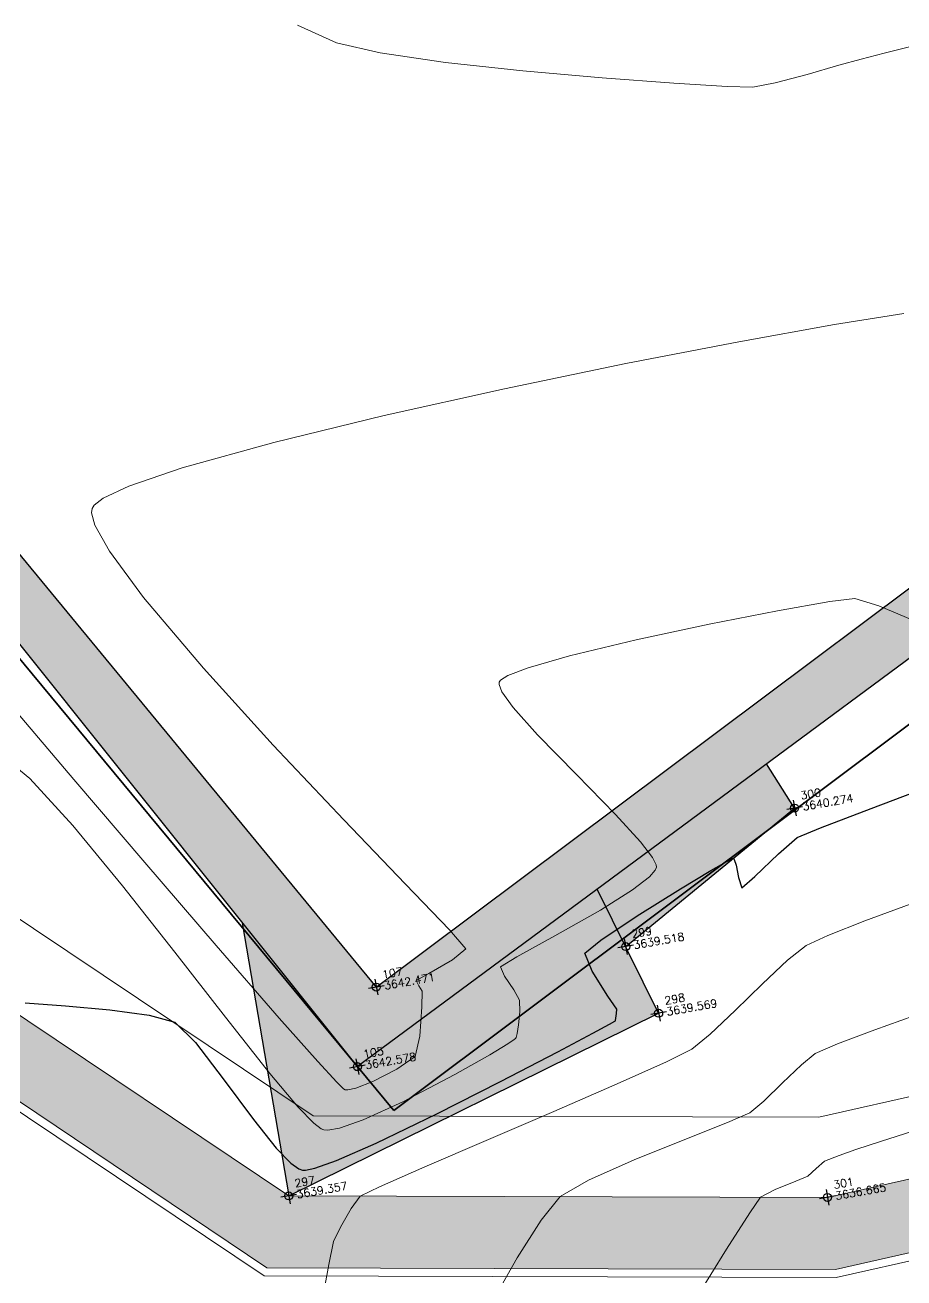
# Model space of a CAD drawing. Header units: millimetres. Extents: x 736950 to 740938, y 8500595 to 8502163.
# Drawn here: x 737753.44 to 737764.43, y 8501241.9 to 8501257.55 of the extents above; entities that cross this region are included whole.
import ezdxf

# ---------------------------------------------------------------- set-up
doc = ezdxf.new("R2010")
doc.units = ezdxf.units.MM
for name, color, linetype, lineweight in [('camino', 22, 'Continuous', 5), ('CAMINO ACTUAL', 1, 'Continuous', 13), ('CONT-MJR', 80, 'Continuous', 30), ('CONT-MNR', 96, 'Continuous', 15), ('MURO PIEDRA', 252, 'Continuous', 30), ('PERIMETRO', 7, 'Continuous', 35), ('pista', 251, 'Continuous', 5)]:
    doc.layers.add(name, color=color, linetype=linetype, lineweight=lineweight)
doc.styles.add('5mm', font='arial.ttf', dxfattribs={"height": 3})

msp = doc.modelspace()

# ---------------------------------------------------------------- hatches: boundary and pattern name
at = {"layer": 'pista'}
h = msp.add_hatch(dxfattribs=at)
h.set_pattern_fill('HONEY', color=256, scale=3, angle=9.94991650582834, style=0)
h.set_pattern_definition([(9.94991650582834, (1479841.21072825, -18.49207214638591), (0.4979252195647159, 0.4170677100899267), [0.375, -0.75]), (129.9499165058283, (1479841.21072825, -18.49207214638591), (-0.6101538418184378, 0.222682034283025), [0.3749999999999999, -0.7499999999999998]), (69.94991650582834, (1479841.21072825, -18.49207214638591), (-0.112228622253722, 0.6397497443729518), [-0.75, 0.375])])
h.paths.add_polyline_path([(737744.7999806425, 8501250.923935566), (737743.4751223363, 8501250.754223157), (737756.465848178, 8501242.026572531), (737763.5739612179, 8501242.006896213), (737770.002546867, 8501243.455222024), (737769.8468594846, 8501244.342704736), (737763.4750639071, 8501242.907173423), (737756.7405500773, 8501242.925815564)])
h.paths.add_polyline_path([(737794.2809870465, 8501256.017245878), (737809.7820272583, 8501263.709828075), (737823.391616501, 8501273.483615467), (737837.0791595323, 8501280.557800073), (737851.5530432165, 8501285.77819753), (737870.8510758049, 8501293.050216693, -0.9976846880626209), (737871.0089264096, 8501292.63424804), (737865.2748787645, 8501289.581801567, 0.7845063948290762), (737866.1540430214, 8501286.121818589), (737883.2588851704, 8501291.348365877), (737897.4188924351, 8501296.516943583), (737903.2981396064, 8501301.44146652, -0.5512150924587264), (737904.1219025984, 8501301.177325813), (737906.855912117, 8501297.98174819, 0.5618964424650519), (737910.2738656431, 8501298.536066804), (737914.22079628, 8501308.558674501), (737925.6412323939, 8501300.72656757, 0.340189525830376), (737928.7023693406, 8501300.894137181), (737936.9171069289, 8501306.117412793, -0.358727273887905), (737938.1716059428, 8501305.962964654), (737943.1732157968, 8501301.051021611, 0.3417074120720416), (737946.0555081918, 8501300.709858142), (737955.8779356404, 8501307.072689936), (737971.8320576148, 8501314.464803053), (737988.5677626224, 8501323.411181662), (738023.1375471824, 8501336.282937778), (738044.4246208373, 8501357.728329657), (738061.4456776979, 8501362.208386911), (738078.9085143938, 8501363.070318012), (738112.0997810266, 8501372.051506756), (738118.6561313582, 8501373.365123207), (738128.3493353954, 8501376.976906104), (738155.2251721952, 8501366.826195797), (738176.6167526407, 8501363.543890122), (738193.8053773039, 8501353.328603027), (738204.7313956148, 8501340.877429372), (738207.705198212, 8501335.751671141), (738214.35685511, 8501331.742925933), (738229.9282901662, 8501313.374534177), (738233.5603594936, 8501308.186787868), (738234.53883727, 8501308.358438132), (738230.6417003467, 8501313.924784988), (738214.9478837823, 8501332.43754055), (738208.3676942562, 8501336.403214611), (738205.4657963786, 8501341.405035153), (738194.387784551, 8501354.029418997), (738176.9261677533, 8501364.406946706), (738155.4549153853, 8501367.70147717), (738128.3514754312, 8501377.93815071), (738118.4090486554, 8501374.233504975), (738111.8936108743, 8501372.928085677), (738078.7671659255, 8501363.964436961), (738061.3074614278, 8501363.102660457), (738043.958527311, 8501358.536303693), (738022.6381405202, 8501337.057350922), (737988.196920163, 8501324.233464561), (737971.4304040315, 8501315.270615296), (737955.4419368334, 8501307.862588815), (737945.5806043665, 8501301.47455489, -0.3391433520832071), (737943.8038299843, 8501301.693147572), (737938.8116631231, 8501306.59581691, 0.3560082385246841), (737936.4342009705, 8501306.876887502), (737928.158540546, 8501301.61487459, -0.3502196171718997), (737926.1502499409, 8501301.468794718), (737914.5128481541, 8501309.44969617, 0.4302069892023044), (737913.4330382891, 8501309.014522241), (737909.4507249827, 8501298.90206584, -0.5704007069138802), (737907.5397775185, 8501298.566836312), (737904.9064502402, 8501301.644734057, 0.4931454261128044), (737902.7202336333, 8501302.131411942), (737896.9620044216, 8501297.308254998), (737882.9728831241, 8501292.20205278), (737866.0373022418, 8501287.027224885, -0.7384715771871906), (737865.6977918843, 8501288.787355538), (737871.5108758068, 8501291.881875956, 0.9119586051647783), (737870.5337161538, 8501293.892406015), (737851.2416702455, 8501286.62264278), (737836.7183275839, 8501281.384406622), (737822.9200107896, 8501274.252970394), (737809.3164408724, 8501264.483505804), (737793.8201376351, 8501256.79327439), (737778.9884914039, 8501246.402265295), (737769.846859484, 8501244.34270474), (737770.0025468671, 8501243.455222024), (737779.3594973255, 8501245.563292695)])
h.paths.add_polyline_path([(738260.5182952256, 8501271.251537092), (738234.538837269, 8501308.358438132), (738233.56035949, 8501308.186787868), (738259.6897886079, 8501270.86568047), (738269.3749442189, 8501234.589470252), (738274.5057655985, 8501215.583008338), (738279.7983711922, 8501189.602392923), (738280.7089290785, 8501189.641305126), (738275.382018582, 8501215.790318219), (738270.2441657205, 8501234.822827347)])
h = msp.add_hatch(dxfattribs=at)
h.set_pattern_fill('AR-CONC', color=256, scale=0.1, angle=9.94991650582834, style=0)
h.set_pattern_definition([(59.94991650582833, (1479841.21072825, -18.49207214638591), (0.7173147616177996, 0.06212513786334364), [0.07500000000000001, -0.8250000000000001]), (4.949916505828331, (1479841.21072825, -18.49207214638591), (-0.2666336227691331, 0.7169040729334506), [0.06, -0.66]), (110.4013165058283, (1479841.270504478, -18.48689504899085), (0.4506817424667108, 0.7790288530571421), [0.06374018999999999, -0.7011421119999998]), (56.13411650582835, (1479841.176170796, -18.29508031532168), (1.07978843215245, 0.02137619624183779), [0.1124999999999999, -1.237499999999998]), (106.5855165058283, (1479841.266153166, -18.29329902119935), (0.752289432321798, 1.120964142855684), [0.09561028799999993, -1.051712999999999]), (1.134116505828333, (1479841.176170796, -18.29508031532168), (0.7522885572049924, 1.12096473051034), [0.09000000000000001, -0.9900000000000001]), (30.94991650582834, (1479841.283306076, -18.32704954408109), (0.6574964912282043, -0.293425227292985), [0.07500000000000001, -0.8250000000000001]), (335.9499165058284, (1479841.283306076, -18.32704954408109), (0.1143589702920628, 0.7562849757157031), [0.06, -0.66]), (81.40131650582836, (1479841.338097435, -18.35150168277323), (0.7718558160208798, 0.4628591428967336), [0.06374019000000002, -0.701142112]), (47.44991650582834, (1479841.21072825, -18.49207214638591), (-0.04554285905854174, 0.3299879209740469), [0, -0.652, 0, -0.67, 0, -0.6625000000000001]), (17.44991650582834, (1479841.21072825, -18.49207214638591), (0.1909634295804004, 0.4339344980096552), [0, -0.3819999999999997, 0, -0.6369999999999993, 0, -0.2524999999999997]), (337.4499165058283, (1479840.991082356, -18.53060370869935), (0.5296904964497462, 0.07002209344786473), [0, -0.25, 0, -0.7799999999999999, 0, -1.035]), (327.4499165058284, (1479840.892586439, -18.5478824339807), (0.557117696670718, 0.1993664657265957), [0, -0.325, 0, -0.518, 0, -0.735])])
h.paths.add_polyline_path([(737785.1866512741, 8501265.767497653), (737784.8489239382, 8501266.164835775), (737769.3710178329, 8501254.162204191), (737768.2688753591, 8501253.337869333), (737768.4103712026, 8501252.531284284), (737769.8034238897, 8501253.560873998)])
h.paths.add_polyline_path([(737768.4103712026, 8501252.531284284), (737768.268875358, 8501253.337869339), (737757.8353189402, 8501245.534210116), (737752.1459642698, 8501252.425817575), (737751.8299280244, 8501252.161230931), (737751.961409533, 8501252.030990336), (737751.7949142931, 8501251.793652317), (737757.5984849376, 8501244.540339572)])
h.paths.add_polyline_path([(737760.5979411672, 8501246.75720426), (737757.5984849375, 8501244.540339572), (737756.1604213048, 8501246.337634014), (737756.7405500772, 8501242.925815564), (737761.3647442387, 8501245.20814559)])
h.paths.add_polyline_path([(737763.064587183, 8501247.770395182), (737762.714263883, 8501248.321354808), (737760.5979411674, 8501246.757204263), (737760.9527314795, 8501246.040473944)], flags=17)

# ---------------------------------------------------------------- linework, layer by layer
at = {"linetype": 'Continuous', "extrusion": (-0.172787269436437, 0.9849591664230046, 0)}
for points, elevation in [([(-2195573.982162654, 0), (-2195573.782162655, 0)], 8245905.852062788), ([(-2195571.603162655, 0), (-2195571.403162654, 0)], 8245904.513062789), ([(-2195568.445162655, 0), (-2195568.245162654, 0)], 8245904.553062787), ([(-2195571.865162654, 0), (-2195571.665162655, 0)], 8245903.622062786), ([(-2195568.040162656, 0), (-2195567.840162654, 0)], 8245903.615062789), ([(-2195566.916162655, 0), (-2195566.716162655, 0)], 8245902.173062786), ([(-2195573.546162655, 0), (-2195573.346162654, 0)], 8245900.991062785)]:
    msp.add_lwpolyline(points, dxfattribs=dict(at, elevation=elevation))
at = {"linetype": 'Continuous', "extrusion": (0.9849591664230046, 0.172787269436437, 0)}
for points, elevation in [([(8245905.952062787, 0), (8245905.752062789, 0)], 2195573.882162654), ([(8245904.613062784, 0), (8245904.413062787, 0)], 2195571.503162655), ([(8245904.653062787, 0), (8245904.453062788, 0)], 2195568.345162654), ([(8245903.722062788, 0), (8245903.522062791, 0)], 2195571.765162655), ([(8245903.715062788, 0), (8245903.515062788, 0)], 2195567.940162654), ([(8245902.273062785, 0), (8245902.073062786, 0)], 2195566.816162655), ([(8245901.091062785, 0), (8245900.891062788, 0)], 2195573.446162655)]:
    msp.add_lwpolyline(points, dxfattribs=dict(at, elevation=elevation))
at = {"linetype": 'Continuous'}
for centre in [(737763.0645871828, 8501247.770395182), (737760.95273148, 8501246.040473942), (737757.8353189415, 8501245.534210114), (737761.3647442386, 8501245.20814559), (737757.5984849377, 8501244.540339572), (737756.7405500774, 8501242.925815562), (737763.4750639033, 8501242.907173423)]:
    msp.add_circle(centre, 0.05, dxfattribs=at)
at = {"layer": 'camino'}
for p, q in [((737745.3564975237, 8501251.75477187), (737757.0457744095, 8501243.924974486)), ((737744.7999806433, 8501250.923935566), (737756.7405500774, 8501242.925815562)), ((737744.2434637629, 8501250.093099264), (737756.4353257454, 8501241.926656635)), ((737763.365178004, 8501243.907481434), (737778.576262604, 8501247.334457077)), ((737763.4750639033, 8501242.907173423), (737778.9884914034, 8501246.402265295)), ((737763.5849498026, 8501241.906865412), (737779.4007202028, 8501245.470073514)), ((737757.0457744095, 8501243.924974486), (737763.365178004, 8501243.907481434)), ((737756.7405500774, 8501242.925815562), (737763.4750639033, 8501242.907173423)), ((737756.4353257454, 8501241.926656635), (737763.5849498026, 8501241.906865412))]:
    msp.add_line(p, q, dxfattribs=at)
at = {"layer": 'CAMINO ACTUAL'}
for points in [[(737744.7999806433, 8501250.923935566), (737756.7405500774, 8501242.925815562), (737763.4750639033, 8501242.907173423), (737778.9884914034, 8501246.402265295), (737793.8201376382, 8501256.793274388), (737809.3164408694, 8501264.4835058), (737822.9200107896, 8501274.252970394), (737836.7183275832, 8501281.38440662), (737851.2416702405, 8501286.62264278), (737870.5337161538, 8501293.892406015, -0.9119586051647784), (737871.5108758068, 8501291.881875956), (737865.6977918843, 8501288.787355538, 0.7384715771871907), (737866.0373022418, 8501287.027224885), (737882.9728831139, 8501292.202052778), (737896.9620044209, 8501297.308254996), (737902.7202336333, 8501302.131411942, -0.4931454261128045), (737904.9064502402, 8501301.644734057), (737907.5397775185, 8501298.566836312, 0.5704007069138803)], [(737743.4751223343, 8501250.754223157), (737756.4658481785, 8501242.02657253), (737763.5739612129, 8501242.00689621), (737779.3594973226, 8501245.563292693), (737794.2809870427, 8501256.017245876), (737809.7820272604, 8501263.709828077), (737823.3916164968, 8501273.483615467), (737837.0791595408, 8501280.557800079), (737851.5530432449, 8501285.77819753), (737870.8510758049, 8501293.050216693, -0.8808834008382581), (737871.0575678862, 8501292.660141705), (737865.2748787645, 8501289.581801567, 0.7845063945546641), (737866.1540430175, 8501286.121818589), (737883.2588851263, 8501291.348365862), (737897.4188924354, 8501296.516943585), (737903.2981396064, 8501301.44146652, -0.5512150924587267), (737904.1219025984, 8501301.177325813), (737906.855912117, 8501297.98174819, 0.5691577054920378)]]:
    msp.add_lwpolyline(points, format="xyb", dxfattribs=at)
at = {"layer": 'CONT-MJR', "extrusion": (0.3523545288710567, -0.9358665962540045, 0), "elevation": -7696079.317945684}
msp.add_lwpolyline([(3685901.853164553, 3640.000000000003), (3685902.738029433, 3640.000000000003)], dxfattribs=at)
at = {"layer": 'CONT-MJR', "extrusion": (0.3594483164045783, -0.9331649949681537, 0), "elevation": -7667878.794845563}
msp.add_lwpolyline([(3744214.075833638, 3640.000000000013), (3744214.754368541, 3640.000000000013)], dxfattribs=at)
at = {"layer": 'CONT-MJR', "elevation": 3640}
for points in [[(737763.0957511113, 8501247.401173038), (737763.3860333825, 8501247.522825183)], [(737762.017371984, 8501246.990558729), (737762.2158035643, 8501247.104145417)], [(737762.2864250062, 8501247.139933264), (737762.2991791918, 8501247.143413167)], [(737762.2991791918, 8501247.143413167), (737762.3104123672, 8501247.129848948)], [(737761.6369240887, 8501246.76134984), (737762.017371984, 8501246.990558729)], [(737762.3320346796, 8501247.059254717), (737762.3630850029, 8501246.904525522)], [(737762.3630850029, 8501246.904525522), (737762.4039390271, 8501246.774570554)], [(737761.0968401809, 8501246.422858516), (737761.6369240887, 8501246.76134984)], [(737760.6428215746, 8501246.121229568), (737761.0968401809, 8501246.422858516)], [(737760.7311891506, 8501245.420622647), (737760.5351142447, 8501245.73355071)], [(737760.8405601109, 8501245.25657213), (737760.7311891506, 8501245.420622647)], [(737760.5423224163, 8501244.958922973), (737760.749531185, 8501245.070607027)], [(737760.816220873, 8501245.107198892), (737760.8252767089, 8501245.112491088)], [(737760.8252767089, 8501245.112491088), (737760.8271347089, 8501245.118181309)], [(737760.8271347089, 8501245.118181309), (737760.8314764167, 8501245.145156307)], [(737760.8314764167, 8501245.145156307), (737760.8377415026, 8501245.203642407)], [(737759.3887910695, 8501244.353074696), (737760.1059437266, 8501244.727014042)], [(737756.5831283003, 8501243.522501452), (737756.7668875977, 8501243.334555512)], [(737757.0655071723, 8501243.271494111), (737757.3360456232, 8501243.368139751)], [(737756.8685868693, 8501243.26376131), (737756.911817424, 8501243.24811887)], [(737756.911817424, 8501243.24811887), (737756.9484785063, 8501243.246855859)], [(737756.9484785063, 8501243.246855859), (737757.0655071723, 8501243.271494111)]]:
    msp.add_lwpolyline(points, dxfattribs=at)
at = {"layer": 'CONT-MJR', "extrusion": (-0.6549505763753987, 0.7556717160947162, 0), "elevation": 5940953.847799494}
msp.add_lwpolyline([(-6125403.280992476, 3640.00000000001), (-6125403.589945741, 3640.00000000001)], dxfattribs=at)
at = {"layer": 'CONT-MJR', "extrusion": (0.4520282792675637, -0.8920036069110963, 0), "elevation": -7249653.695221917}
msp.add_lwpolyline([(4500890.657654716, 3640), (4500890.736826415, 3640)], dxfattribs=at)
at = {"layer": 'CONT-MJR', "extrusion": (0.9561550842099765, 0.2928608115460529, 0), "elevation": 3195097.3176404}
msp.add_lwpolyline([(7912448.996375085, 3640), (7912448.922543724, 3640)], dxfattribs=at)
at = {"layer": 'CONT-MJR', "extrusion": (0.6954481120113328, -0.7185763171019991, 0), "elevation": -5595719.11321719}
msp.add_lwpolyline([(6442314.824761827, 3640.000000000003), (6442315.234638301, 3640.000000000003)], dxfattribs=at)
at = {"layer": 'CONT-MJR', "extrusion": (0.6475426294072981, -0.7620292271955733, 0), "elevation": -6000465.902900334}
msp.add_lwpolyline([(6067116.204173338, 3640.000000000013), (6067116.419148438, 3640.000000000013)], dxfattribs=at)
at = {"layer": 'CONT-MJR', "extrusion": (0.6347077182893319, -0.772752296886881, 0), "elevation": -6101095.09233189}
msp.add_lwpolyline([(5965912.502089264, 3640.000000000013), (5965912.759514771, 3640.000000000013)], dxfattribs=at)
at = {"layer": 'CONT-MJR', "extrusion": (0.9263203989279316, 0.3767366700097002, 0), "elevation": 3886133.641792381}
msp.add_lwpolyline([(7596935.892023559, 3640.000000000013), (7596936.134152424, 3640.000000000013)], dxfattribs=at)
at = {"layer": 'CONT-MJR', "extrusion": (-0.07321967436306884, -0.997315837278325, 0), "elevation": -8532444.676827755}
msp.add_lwpolyline([(113314.7788123871, 3640.000000000013), (113315.2877209672, 3640.000000000013)], dxfattribs=at)
at = {"layer": 'CONT-MJR', "extrusion": (-0.08648920013299671, -0.9962527883325369, 0), "elevation": -8533197.08205075}
msp.add_lwpolyline([(-276.474403803586, 3640.00000000001), (-275.9179465968627, 3640.00000000001)], dxfattribs=at)
at = {"layer": 'CONT-MJR', "extrusion": (-0.1327560171949222, -0.9911487476148784, 0), "elevation": -8523939.932916434}
msp.add_lwpolyline([(-397367.0057802775, 3640.00000000001), (-397366.5097818639, 3640.00000000001)], dxfattribs=at)
at = {"layer": 'CONT-MJR', "extrusion": (0.9985851259238608, -0.05317655765116003, 0), "elevation": 284650.0433796533}
msp.add_lwpolyline([(8528448.593909808, 3640.00000000001), (8528448.646914525, 3640.00000000001)], dxfattribs=at)
at = {"layer": 'CONT-MJR', "extrusion": (-0.2725059022402849, -0.9621541109636274, 0), "elevation": -8380550.593842384}
msp.add_lwpolyline([(-1606805.485151087, 3640.00000000001), (-1606805.153342418, 3640.00000000001)], dxfattribs=at)
at = {"layer": 'CONT-MJR', "extrusion": (0.6975123686923089, 0.7165727426585835, 0), "elevation": 6606353.971752606}
msp.add_lwpolyline([(5401068.251435841, 3640), (5401067.889610291, 3640)], dxfattribs=at)
at = {"layer": 'CONT-MJR', "extrusion": (0.4810357417662421, -0.8767009838841299, 0), "elevation": -7098160.628244542}
msp.add_lwpolyline([(4736198.303461147, 3640.00000000001), (4736198.379530058, 3640.00000000001)], dxfattribs=at)
at = {"layer": 'CONT-MJR', "extrusion": (0.46928581554882, -0.8830463313579185, 0), "elevation": -7160772.615168414}
msp.add_lwpolyline([(4640989.919872727, 3640), (4640990.414046898, 3640)], dxfattribs=at)
at = {"layer": 'CONT-MJR', "extrusion": (0.794034620741427, 0.6078725368562213, 0), "elevation": 5753476.73757525}
msp.add_lwpolyline([(6301821.369925622, 3640.000000000003), (6301820.799921125, 3640.000000000003)], dxfattribs=at)
at = {"layer": 'CONT-MJR', "extrusion": (0.8052066147906488, 0.5929943570535761, 0), "elevation": 5635235.899787945}
msp.add_lwpolyline([(6407773.116916614, 3640.000000000011), (6407772.482288789, 3640.000000000011)], dxfattribs=at)
at = {"layer": 'CONT-MJR', "extrusion": (0.4516178412995585, -0.8922114802107889, 0), "elevation": -7251722.505326088}
msp.add_lwpolyline([(4497550.126220664, 3640.000000000003), (4497551.019408346, 3640.000000000003)], dxfattribs=at)
at = {"layer": 'CONT-MJR', "extrusion": (0.7813477688910279, 0.6240958772889091, 0), "elevation": 5882035.494434171}
msp.add_lwpolyline([(6181997.272180971, 3640.000000000013), (6181996.817132695, 3640.000000000013)], dxfattribs=at)
at = {"layer": 'CONT-MJR', "extrusion": (0.4332916550544071, -0.9012537609686924, 0), "elevation": -7342113.441269391}
msp.add_lwpolyline([(4348424.92583076, 3640.000000000013), (4348425.766602406, 3640.000000000013)], dxfattribs=at)
at = {"layer": 'CONT-MJR', "extrusion": (0.3998055316964372, -0.9165999873581328, 0), "elevation": -7497280.099764637}
msp.add_lwpolyline([(4075072.489772713, 3640), (4075073.033177187, 3640)], dxfattribs=at)
at = {"layer": 'CONT-MJR', "extrusion": (-0.5713194300121881, -0.8207277922006473, 0), "elevation": -7398701.448476075}
msp.add_lwpolyline([(-4251428.013824425, 3640.000000000011), (-4251427.889910903, 3640.000000000011)], dxfattribs=at)
at = {"layer": 'CONT-MNR'}
for points, elevation in [([(737756.8514428972, 8501257.552537046), (737757.3386239328, 8501257.331662355)], 3643), ([(737757.3386239328, 8501257.331662355), (737757.882062144, 8501257.204468258)], 3643), ([(737757.882062144, 8501257.204468258), (737758.6997327891, 8501257.085788319)], 3643), ([(737763.8973391595, 8501257.126837417), (737764.1856113708, 8501257.199423954)], 3643), ([(737758.6997327891, 8501257.085788319), (737759.6670724829, 8501256.980082728)], 3643), ([(737760.659517841, 8501256.891811676), (737761.552505479, 8501256.825435344)], 3643), ([(737761.552505479, 8501256.825435344), (737762.2214720121, 8501256.785413925)], 3643), ([(737762.5418540563, 8501256.776207602), (737762.8226335128, 8501256.830196576)], 3643), ([(737762.8226335128, 8501256.830196576), (737763.2205611911, 8501256.935943432)], 3643), ([(737762.2214720121, 8501256.785413925), (737762.5418540563, 8501256.776207602)], 3643), ([(737760.9538162012, 8501253.322844023), (737762.3662438241, 8501253.59721699)], 3642), ([(737759.4388392004, 8501253.008832779), (737760.9538162012, 8501253.322844023)], 3642), ([(737756.5534846808, 8501252.338522742), (737757.9343747254, 8501252.674340079)], 3642), ([(737755.4092309697, 8501252.020537592), (737756.5534846808, 8501252.338522742)], 3642), ([(737754.7401837612, 8501251.791862026), (737755.4092309697, 8501252.020537592)], 3642), ([(737754.4200946811, 8501251.641791036), (737754.7401837612, 8501251.791862026)], 3642), ([(737754.3067914494, 8501251.554249998), (737754.4200946811, 8501251.641791036)], 3642), ([(737754.2766127107, 8501251.45945702), (737754.2828801661, 8501251.514691127)], 3642), ([(737754.2828801661, 8501251.514691127), (737754.3067914494, 8501251.554249998)], 3642), ([(737754.3177489091, 8501251.30565859), (737754.2766127107, 8501251.45945702)], 3642), ([(737754.9267088592, 8501250.399432674), (737754.4995504952, 8501250.979069103)], 3642), ([(737755.6731035952, 8501249.517765347), (737754.9267088592, 8501250.399432674)], 3642), ([(737761.9969962963, 8501250.069509458), (737762.8494237082, 8501250.235962352)], 3641), ([(737762.8494237082, 8501250.235962352), (737763.5029011751, 8501250.349595139)], 3641), ([(737761.0842683434, 8501249.873728734), (737761.9969962963, 8501250.069509458)], 3641), ([(737759.7319695625, 8501249.522404663), (737760.2498892535, 8501249.672112463)], 3641), ([(737756.5460354332, 8501248.558224717), (737755.6731035952, 8501249.517765347)], 3642), ([(737759.4773730828, 8501249.424775261), (737759.7319695625, 8501249.522404663)], 3641), ([(737759.369093021, 8501249.31371667), (737759.3707752795, 8501249.345342388)], 3641), ([(737759.4055278245, 8501249.222895522), (737759.369093021, 8501249.31371667)], 3641), ([(737759.3707752795, 8501249.345342388), (737759.3880149247, 8501249.369484944)], 3641), ([(737759.3880149247, 8501249.369484944), (737759.4773730828, 8501249.424775261)], 3641), ([(737759.5452927488, 8501249.027825672), (737759.4055278245, 8501249.222895522)], 3641), ([(737753.5035489979, 8501248.138196079), (737754.0414371022, 8501247.551289493)], 3641), ([(737758.2021609416, 8501246.819979865), (737757.4281670047, 8501247.624424867)], 3642), ([(737761.2888939589, 8501247.153918067), (737761.1390756724, 8501247.349007174)], 3641), ([(737754.9405411602, 8501247.08991748), (737755.8325813309, 8501246.052542524)], 3642), ([(737761.3365722556, 8501247.03144644), (737761.3336267755, 8501247.063081024)], 3641), ([(737761.0390574506, 8501246.747552326), (737761.2485313204, 8501246.909798697)], 3641), ([(737760.0689425975, 8501246.173671203), (737760.6377356414, 8501246.49511111)], 3641), ([(737763.9406171109, 8501246.36118357), (737764.5072090619, 8501246.571418654)], 3639), ([(737763.4787944051, 8501246.179131495), (737763.9406171109, 8501246.36118357)], 3639), ([(737759.5927295807, 8501245.913290389), (737760.0689425975, 8501246.173671203)], 3641), ([(737763.2094880799, 8501246.053646922), (737763.4787944051, 8501246.179131495)], 3639), ([(737762.9774549995, 8501245.869155528), (737763.2094880799, 8501246.053646922)], 3639), ([(737759.3882189799, 8501245.786399102), (737759.5927295807, 8501245.913290389)], 3641), ([(737759.4391471365, 8501245.669147478), (737759.3882189799, 8501245.786399102)], 3641), ([(737758.4081512226, 8501245.481289236), (737758.3686083468, 8501245.549199235)], 3642), ([(737758.4031433779, 8501245.288356965), (737758.4081512226, 8501245.481289236)], 3642), ([(737759.61482575, 8501245.062357161), (737759.6280941162, 8501245.22313037)], 3641), ([(737759.6280941162, 8501245.22313037), (737759.6243556666, 8501245.368930683)], 3641), ([(737759.5970104231, 8501244.956048522), (737759.61482575, 8501245.062357161)], 3641), ([(737759.5736119363, 8501244.89055489), (737759.58196748, 8501244.906263184)], 3641), ([(737761.7782331739, 8501244.757300846), (737762.008494782, 8501244.946124472)], 3639), ([(737759.5593470965, 8501244.878138866), (737759.5736119363, 8501244.89055489)], 3641), ([(737763.3232250488, 8501244.706120804), (737763.598593714, 8501244.82687896)], 3638), ([(737758.0918013207, 8501244.508038692), (737758.3219471637, 8501244.668618692)], 3642), ([(737758.8174357445, 8501244.440405063), (737759.2561620536, 8501244.689495845)], 3641), ([(737760.846974386, 8501244.32598278), (737761.4636259127, 8501244.601502454)], 3639), ([(737763.1488234194, 8501244.562822284), (737763.3232250488, 8501244.706120804)], 3638), ([(737756.5044369309, 8501244.45594503), (737756.8594011583, 8501244.03527596)], 3641), ([(737758.1674008066, 8501244.100294571), (737758.8174357445, 8501244.440405063)], 3641), ([(737762.9132849021, 8501244.337472998), (737763.1488234194, 8501244.562822284)], 3638), ([(737757.5803429708, 8501244.273340996), (737757.7903417113, 8501244.355803931)], 3642), ([(737760.054009905, 8501243.98133548), (737760.846974386, 8501244.32598278)], 3639), ([(737757.425901294, 8501244.263049437), (737757.4445307802, 8501244.25061748)], 3642), ([(737757.4445307802, 8501244.25061748), (737757.47820356, 8501244.249745565)], 3642), ([(737757.47820356, 8501244.249745565), (737757.5803429708, 8501244.273340996)], 3642), ([(737759.2104637804, 8501243.618154224), (737760.054009905, 8501243.98133548)], 3639), ([(737762.2265432858, 8501243.842419254), (737762.5049272734, 8501243.964955056)], 3638), ([(737762.5049272734, 8501243.964955056), (737762.6781420142, 8501244.111156177)], 3638), ([(737757.055306427, 8501243.832819337), (737757.1460426712, 8501243.762734089)], 3641), ([(737757.3739857528, 8501243.770955473), (737757.6727423747, 8501243.875017412)], 3641), ([(737764.1522909184, 8501243.610114573), (737764.999266901, 8501243.881785424)], 3637), ([(737757.1781741021, 8501243.749368176), (737757.2297270239, 8501243.74590845)], 3641), ([(737757.2297270239, 8501243.74590845), (737757.3739857528, 8501243.770955473)], 3641), ([(737763.6205448294, 8501243.431292545), (737763.8313066618, 8501243.506902846)], 3637), ([(737763.8313066618, 8501243.506902846), (737764.1522909184, 8501243.610114573)], 3637), ([(737760.4877228987, 8501243.123416021), (737761.0594114643, 8501243.37670914)], 3638), ([(737763.3341265019, 8501243.266005967), (737763.4369620176, 8501243.358594688)], 3637), ([(737763.4369620176, 8501243.358594688), (737763.6205448294, 8501243.431292545)], 3637), ([(737757.874551844, 8501243.038564486), (737758.4420673229, 8501243.287032673)], 3639), ([(737757.633648654, 8501242.923343332), (737757.874551844, 8501243.038564486)], 3639), ([(737762.8201556993, 8501243.005291978), (737763.080661359, 8501243.110844772)], 3637), ([(737763.080661359, 8501243.110844772), (737763.2316213727, 8501243.17260927)], 3637), ([(737757.5194615267, 8501242.767195072), (737757.633648654, 8501242.923343332)], 3639), ([(737762.5036993015, 8501242.716173846), (737762.6370021652, 8501242.909493303)], 3637), ([(737757.3862977605, 8501242.534360567), (737757.5194615267, 8501242.767195072)], 3639), ([(737762.2128625646, 8501242.258883076), (737762.5036993015, 8501242.716173846)], 3637), ([(737761.8224420312, 8501241.627669925), (737762.2128625646, 8501242.258883076)], 3637), ([(737757.140092497, 8501241.521304024), (737757.2401148793, 8501242.067138826)], 3639)]:
    msp.add_lwpolyline(points, dxfattribs=dict(at, elevation=elevation))
at = {"layer": 'CONT-MNR', "extrusion": (0.2432903511308137, -0.9699535066417593, 0), "elevation": -8066333.323675637}
msp.add_lwpolyline([(2783870.808009663, 3643.000000000003), (2783871.305647152, 3643.000000000003)], dxfattribs=at)
at = {"layer": 'CONT-MNR', "extrusion": (0.2668917548404206, -0.9637265126570924, 0), "elevation": -7995983.782829525}
msp.add_lwpolyline([(2979917.771031927, 3643), (2979918.060878244, 3643)], dxfattribs=at)
at = {"layer": 'CONT-MNR', "extrusion": (-0.08859325179690275, -0.9960678871121439, 0), "elevation": -8533189.60589892}
msp.add_lwpolyline([(-18295.28744919924, 3643), (-18294.29108602868, 3643)], dxfattribs=at)
at = {"layer": 'CONT-MNR', "extrusion": (0.2746776653016966, -0.9615363644628369, 0), "elevation": -7971620.608582325}
msp.add_lwpolyline([(3044491.572227602, 3643.00000000001), (3044491.985571706, 3643.00000000001)], dxfattribs=at)
at = {"layer": 'CONT-MNR', "extrusion": (0.1565738399738628, -0.9876662556936119, 0), "elevation": -8280887.047923013}
msp.add_lwpolyline([(2059738.129976544, 3642), (2059739.008960867, 3642)], dxfattribs=at)
at = {"layer": 'CONT-MNR', "extrusion": (0.1772732144580551, -0.9841616774878549, 0), "elevation": -8235822.494816512}
msp.add_lwpolyline([(2233122.000051692, 3642), (2233123.216128652, 3642)], dxfattribs=at)
at = {"layer": 'CONT-MNR', "extrusion": (0.2170338759536512, -0.9761640726274119, 0), "elevation": -8138498.969005589}
msp.add_lwpolyline([(2565232.608205792, 3642.000000000006), (2565234.149406208, 3642.000000000006)], dxfattribs=at)
at = {"layer": 'CONT-MNR', "extrusion": (0.8737446983682927, 0.4863848291973148, 0), "elevation": 4779488.588097625}
msp.add_lwpolyline([(7069090.376206464, 3642), (7069090.74998783, 3642)], dxfattribs=at)
at = {"layer": 'CONT-MNR', "extrusion": (0.1173320294528998, -0.9930927423279581, 0), "elevation": -8355966.733844281}
msp.add_lwpolyline([(1730136.536690782, 3641.000000000013), (1730136.854765926, 3641.000000000013)], dxfattribs=at)
at = {"layer": 'CONT-MNR', "extrusion": (0.2895363485816747, 0.9571670193074931, 0), "elevation": 8350725.93543565}
msp.add_lwpolyline([(1755257.800032185, 3641.000000000003), (1755257.489370178, 3641.000000000003)], dxfattribs=at)
at = {"layer": 'CONT-MNR', "extrusion": (0.3894620949500714, 0.9210424944578298, 0), "elevation": 8117343.937778214}
msp.add_lwpolyline([(2631402.648505719, 3641), (2631402.185538399, 3641)], dxfattribs=at)
at = {"layer": 'CONT-MNR', "extrusion": (0.2348765681675347, -0.9720252042647051, 0), "elevation": -8090146.353415972}
msp.add_lwpolyline([(2713865.905718139, 3641.000000000013), (2713866.764110581, 3641.000000000013)], dxfattribs=at)
at = {"layer": 'CONT-MNR', "extrusion": (0.7625056570887352, 0.646981547578968, 0), "elevation": 6062692.310134858}
msp.add_lwpolyline([(6004937.715977362, 3642.00000000001), (6004936.528690701, 3642.00000000001)], dxfattribs=at)
at = {"layer": 'CONT-MNR', "extrusion": (0.7460716401586761, 0.6658656829653733, 0), "elevation": 6211111.463971141}
msp.add_lwpolyline([(5851291.584120402, 3641.000000000013), (5851292.042096672, 3641.000000000013)], dxfattribs=at)
at = {"layer": 'CONT-MNR', "extrusion": (0.7158513195859372, 0.6982527395199194, 0), "elevation": 6464146.546773441}
msp.add_lwpolyline([(5570486.558287759, 3641), (5570487.253563091, 3641)], dxfattribs=at)
at = {"layer": 'CONT-MNR', "extrusion": (0.726931740162938, 0.6867097240782911, 0), "elevation": 6374188.701565603}
msp.add_lwpolyline([(5673201.529245939, 3642), (5673202.813823014, 3642)], dxfattribs=at)
at = {"layer": 'CONT-MNR', "extrusion": (0.6336020804143497, 0.7736591004406321, 0), "elevation": 7044510.141901004}
msp.add_lwpolyline([(4815639.312075589, 3641.000000000013), (4815638.794577011, 3641.000000000013)], dxfattribs=at)
at = {"layer": 'CONT-MNR', "extrusion": (0.7129941105120455, 0.701170021018538, 0), "elevation": 6486839.14530313}
msp.add_lwpolyline([(5544043.762174309, 3641), (5544044.46024656, 3641)], dxfattribs=at)
at = {"layer": 'CONT-MNR', "extrusion": (0.7605286698756847, 0.6493043525936986, 0), "elevation": 6080980.521581924}
msp.add_lwpolyline([(5986416.011029764, 3642.00000000001), (5986414.6475386, 3642.00000000001)], dxfattribs=at)
at = {"layer": 'CONT-MNR', "extrusion": (0.7364432599563591, 0.6764993162338381, 0), "elevation": 6294407.237068086}
msp.add_lwpolyline([(5761591.405269608, 3641), (5761591.869256778, 3641)], dxfattribs=at)
at = {"layer": 'CONT-MNR', "extrusion": (0.7712053170347644, 0.6365864897854091, 0), "elevation": 5980739.176892367}
msp.add_lwpolyline([(6086563.057419789, 3641), (6086562.07998656, 3641)], dxfattribs=at)
at = {"layer": 'CONT-MNR', "extrusion": (0.8971196277467635, 0.4417877018563428, 0), "elevation": 4417606.575900763}
msp.add_lwpolyline([(7300701.716513077, 3641.000000000013), (7300701.817767179, 3641.000000000013)], dxfattribs=at)
at = {"layer": 'CONT-MNR', "extrusion": (-0.7576651838301676, 0.6526434472294951, 0), "elevation": 4989307.076968868}
msp.add_lwpolyline([(-6922593.847172101, 3641.000000000013), (-6922593.96143787, 3641.000000000013)], dxfattribs=at)
at = {"layer": 'CONT-MNR', "extrusion": (0.9335533485781273, -0.3584384819722425, 0), "elevation": -2358434.514614191}
msp.add_lwpolyline([(8200809.649266582, 3641.000000000003), (8200809.686835463, 3641.000000000003)], dxfattribs=at)
at = {"layer": 'CONT-MNR', "extrusion": (0.7852382090215361, 0.6191937944558639, 0), "elevation": 5843232.412930237}
msp.add_lwpolyline([(6218690.700141547, 3641.000000000013), (6218689.644954086, 3641.000000000013)], dxfattribs=at)
at = {"layer": 'CONT-MNR', "extrusion": (0.7214491860526739, 0.6924673796966426, 0), "elevation": 6419091.16403857}
msp.add_lwpolyline([(5622343.317484845, 3642.000000000003), (5622344.109607262, 3642.000000000003)], dxfattribs=at)
at = {"layer": 'CONT-MNR', "extrusion": (0.5324463643144033, -0.8464637435403679, 0), "elevation": -6803178.963714562}
msp.add_lwpolyline([(5150945.419716913, 3641.000000000003), (5150945.89383268, 3641.000000000003)], dxfattribs=at)
at = {"layer": 'CONT-MNR', "extrusion": (0.7522986653139809, 0.6588222204561734, 0), "elevation": 6155824.853544166}
msp.add_lwpolyline([(5909424.035737211, 3642.000000000007), (5909424.347971005, 3642.000000000007)], dxfattribs=at)
at = {"layer": 'CONT-MNR', "extrusion": (0.7545904147880573, 0.6561960880026547, 0), "elevation": 6135187.882546276}
msp.add_lwpolyline([(5930846.293762391, 3642.00000000001), (5930845.092428144, 3642.00000000001)], dxfattribs=at)
at = {"layer": 'CONT-MNR', "extrusion": (-0.6408915431899094, 0.7676314414272364, 0), "elevation": 6053000.255294871}
msp.add_lwpolyline([(-6014703.43032843, 3642), (-6014703.647816818, 3642)], dxfattribs=at)
at = {"layer": 'CONT-MNR', "extrusion": (0.7891768702673952, 0.6141659933885617, 0), "elevation": 5803395.607650413}
msp.add_lwpolyline([(6255882.459963697, 3641.000000000003), (6255881.432029338, 3641.000000000003)], dxfattribs=at)
at = {"layer": 'CONT-MNR', "extrusion": (-0.4988719806416896, 0.8666756872848332, 0), "elevation": 6999775.92229915}
msp.add_lwpolyline([(-4880430.630359531, 3642.000000000009), (-4880430.973080693, 3642.000000000009)], dxfattribs=at)
at = {"layer": 'CONT-MNR', "extrusion": (0.6838010954440921, -0.7296684602403066, 0), "elevation": -5698607.851309164}
msp.add_lwpolyline([(6351483.183080901, 3639.00000000001), (6351483.613750013, 3639.00000000001)], dxfattribs=at)
at = {"layer": 'CONT-MNR', "extrusion": (-0.4834566424112308, 0.8753683081471818, 0), "elevation": 7085046.824748035}
msp.add_lwpolyline([(-4755793.924700329, 3642.000000000013), (-4755794.10732617, 3642.000000000013)], dxfattribs=at)
at = {"layer": 'CONT-MNR', "extrusion": (0.876788643947436, 0.4808759443399266, 0), "elevation": 4734902.641109763}
msp.add_lwpolyline([(7099025.304747352, 3642), (7099025.379747591, 3642)], dxfattribs=at)
at = {"layer": 'CONT-MNR', "extrusion": (0.8320422542371309, 0.5547122561869297, 0), "elevation": 5329592.192364871}
msp.add_lwpolyline([(6664151.203029214, 3641.000000000013), (6664151.407368606, 3641.000000000013)], dxfattribs=at)
at = {"layer": 'CONT-MNR', "extrusion": (0.697087438389969, -0.7169861248580138, 0), "elevation": -5580990.036007984}
msp.add_lwpolyline([(6455076.617629098, 3639.00000000001), (6455077.093725643, 3639.00000000001)], dxfattribs=at)
at = {"layer": 'CONT-MNR', "extrusion": (0.8755045671606964, 0.4832098435263524, 0), "elevation": 4753797.365090275}
msp.add_lwpolyline([(7086386.434407579, 3641.000000000013), (7086386.583119292, 3641.000000000013)], dxfattribs=at)
at = {"layer": 'CONT-MNR', "extrusion": (0.9975233481566634, -0.0703361207511497, 0), "elevation": 137986.6172972777}
msp.add_lwpolyline([(8532081.361056605, 3642.000000000013), (8532081.727671575, 3642.000000000013)], dxfattribs=at)
at = {"layer": 'CONT-MNR', "extrusion": (0.6874891319677837, -0.7261946663438003, 0), "elevation": -5666355.374338897}
msp.add_lwpolyline([(6380272.344256626, 3639), (6380272.775766174, 3639)], dxfattribs=at)
at = {"layer": 'CONT-MNR', "extrusion": (0.7837515254525371, 0.6210745095001251, 0), "elevation": 5858124.016381691}
msp.add_lwpolyline([(6204662.446837662, 3641), (6204661.551468144, 3641)], dxfattribs=at)
at = {"layer": 'CONT-MNR', "extrusion": (0.7479117859764917, 0.6637981322642107, 0), "elevation": 6194887.521800494}
msp.add_lwpolyline([(5868459.973175423, 3642), (5868459.247439755, 3642)], dxfattribs=at)
at = {"layer": 'CONT-MNR', "extrusion": (0.3372819031301536, -0.9414036954574281, 0), "elevation": -7754268.993047941}
msp.add_lwpolyline([(3561849.91063365, 3638.000000000013), (3561850.429518852, 3638.000000000013)], dxfattribs=at)
at = {"layer": 'CONT-MNR', "extrusion": (0.9770278291877376, -0.2131117570494351, 0), "elevation": -1090904.776679249}
msp.add_lwpolyline([(8463177.596242364, 3642.000000000013), (8463177.856246505, 3642.000000000013)], dxfattribs=at)
at = {"layer": 'CONT-MNR', "extrusion": (0.9572563608412461, -0.2892408332669749, 0), "elevation": -1752682.10788424}
msp.add_lwpolyline([(8351260.957828652, 3641.000000000006), (8351261.009837018, 3641.000000000006)], dxfattribs=at)
at = {"layer": 'CONT-MNR', "extrusion": (0.3516530315333628, -0.93613041047356, 0), "elevation": -7698837.003321997}
msp.add_lwpolyline([(3680131.455563294, 3638.000000000013), (3680131.953980133, 3638.000000000013)], dxfattribs=at)
at = {"layer": 'CONT-MNR', "extrusion": (0.5181524011834509, -0.8552883076178608, 0), "elevation": -6888743.453048551}
msp.add_lwpolyline([(5035937.21454259, 3641.000000000013), (5035937.476653573, 3641.000000000013)], dxfattribs=at)
at = {"layer": 'CONT-MNR', "extrusion": (0.5558641446094199, -0.8312731517002326, 0), "elevation": -6656762.536842059}
msp.add_lwpolyline([(5338816.831356849, 3641), (5338816.926397309, 3641)], dxfattribs=at)
at = {"layer": 'CONT-MNR', "extrusion": (-0.443780255257973, 0.8961356398688586, 0), "elevation": 7290864.300001691}
msp.add_lwpolyline([(-4433818.840542222, 3639.000000000013), (-4433819.191613252, 3639.000000000013)], dxfattribs=at)
at = {"layer": 'CONT-MNR', "extrusion": (0.7340919040979542, 0.6790501280007537, 0), "elevation": 6314352.752230978}
msp.add_lwpolyline([(5739720.783018433, 3642), (5739720.433510416, 3642)], dxfattribs=at)
at = {"layer": 'CONT-MNR', "extrusion": (0.4507750468958729, -0.8926375844070336, 0), "elevation": -7255967.423679679}
msp.add_lwpolyline([(4490699.155008894, 3642.00000000001), (4490699.492726703, 3642.00000000001)], dxfattribs=at)
at = {"layer": 'CONT-MNR', "extrusion": (0.6973950618577006, 0.7166869105100874, 0), "elevation": 6607238.87204892}
msp.add_lwpolyline([(5399984.798325796, 3642.000000000003), (5399984.678421715, 3642.000000000003)], dxfattribs=at)
at = {"layer": 'CONT-MNR', "extrusion": (0.6934555393761672, -0.7204994204775665, 0), "elevation": -5613535.83952378}
msp.add_lwpolyline([(6426792.402521579, 3638.00000000001), (6426792.728882544, 3638.00000000001)], dxfattribs=at)
at = {"layer": 'CONT-MNR', "extrusion": (0.7186384976303297, 0.6953838578250309, 0), "elevation": 6441808.354618754}
msp.add_lwpolyline([(5596297.030472266, 3641.000000000013), (5596296.748749779, 3641.000000000013)], dxfattribs=at)
at = {"layer": 'CONT-MNR', "extrusion": (0.4144621689710248, -0.9100665417934196, 0), "elevation": -7430924.969059775}
msp.add_lwpolyline([(4194852.549305573, 3641.000000000013), (4194853.092846524, 3641.000000000013)], dxfattribs=at)
at = {"layer": 'CONT-MNR', "extrusion": (-0.3671718931883537, 0.9301531061349417, 0), "elevation": 7636572.812594063}
msp.add_lwpolyline([(-3807649.047853133, 3638), (-3807649.622685179, 3638)], dxfattribs=at)
at = {"layer": 'CONT-MNR', "extrusion": (-0.3840722139816302, -0.9233030566651715, 0), "elevation": -8132576.372049487}
msp.add_lwpolyline([(-2583918.085533035, 3641), (-2583918.050732509, 3641)], dxfattribs=at)
at = {"layer": 'CONT-MNR', "extrusion": (0.3957448655102639, -0.918360496440403, 0), "elevation": -7515241.890004982}
msp.add_lwpolyline([(4041851.590406829, 3639.000000000013), (4041852.427111434, 3639.000000000013)], dxfattribs=at)
at = {"layer": 'CONT-MNR', "extrusion": (-0.3734986928212815, 0.9276307058634887, 0), "elevation": 7610461.602949394}
msp.add_lwpolyline([(-3859573.1008569, 3638.000000000013), (-3859573.782647618, 3638.000000000013)], dxfattribs=at)
at = {"layer": 'CONT-MNR', "extrusion": (0.6735023478275104, -0.7391850833660208, 0), "elevation": -5787106.874622194}
msp.add_lwpolyline([(6270950.812075364, 3637), (6270950.950748522, 3637)], dxfattribs=at)
at = {"layer": 'CONT-MNR', "extrusion": (0.5064838892942108, -0.8622494244042205, 0), "elevation": -6956528.188696315}
msp.add_lwpolyline([(4941875.828175122, 3638.000000000003), (4941876.236870658, 3638.000000000003)], dxfattribs=at)
at = {"layer": 'CONT-MNR', "extrusion": (0.7762968209435188, -0.6303675481756547, 0), "elevation": -4786186.80599629}
msp.add_lwpolyline([(7064547.520042518, 3638), (7064547.897730966, 3638)], dxfattribs=at)
at = {"layer": 'CONT-MNR', "extrusion": (0.4634796228412814, -0.8861075776737853, 0), "elevation": -7191077.813003403}
msp.add_lwpolyline([(4593889.920546284, 3637.000000000003), (4593890.127240754, 3637.000000000003)], dxfattribs=at)
at = {"layer": 'CONT-MNR', "extrusion": (0.8435379116163986, -0.5370696339077876, 0), "elevation": -3943430.820419457}
msp.add_lwpolyline([(7567348.329287317, 3638.000000000003), (7567348.886459367, 3638.000000000003)], dxfattribs=at)
at = {"layer": 'CONT-MNR', "extrusion": (0.8969655179841393, -0.4421005084225134, 0), "elevation": -3096660.710516709}
msp.add_lwpolyline([(7951484.13020521, 3639.000000000003), (7951484.328916229, 3639.000000000003)], dxfattribs=at)
at = {"layer": 'CONT-MNR', "extrusion": (0.9802296949607094, -0.1978629452859599, 0), "elevation": -958909.2395601287}
msp.add_lwpolyline([(8479144.738693831, 3639.00000000001), (8479145.033507185, 3639.00000000001)], dxfattribs=at)
at = {"layer": 'CONT-MNR', "extrusion": (0.8685131319925605, -0.4956661573644839, 0), "elevation": -3573024.131794747}
msp.add_lwpolyline([(7749122.292719687, 3638.00000000001), (7749122.913324715, 3638.00000000001)], dxfattribs=at)
at = {"layer": 'MURO PIEDRA'}
for points in [[(737785.1866512735, 8501265.767497653), (737769.8034238803, 8501253.560874002), (737757.5984849377, 8501244.540339572), (737751.7949142938, 8501251.793652317), (737751.9614095328, 8501252.030990336), (737751.8299280244, 8501252.161230931), (737752.1459642694, 8501252.425817575), (737757.8353189415, 8501245.534210114), (737769.3710179197, 8501254.162204266), (737784.8489239374, 8501266.164835773)], [(737760.9527314799, 8501246.040473942), (737763.0645871828, 8501247.770395182), (737762.7142638828, 8501248.321354808)], [(737756.1604213045, 8501246.337634016), (737756.7405500774, 8501242.925815562), (737761.3647442386, 8501245.20814559), (737760.5979411675, 8501246.75720426)]]:
    msp.add_lwpolyline(points, dxfattribs=at)
at = {"layer": 'PERIMETRO', "ltscale": 0.3}
for p, q in [((737758.0529106035, 8501243.99205432), (737785.6823555233, 8501264.685794078)), ((737744.8808927481, 8501259.884693414), (737758.0529106035, 8501243.99205432))]:
    msp.add_line(p, q, dxfattribs=at)

# ---------------------------------------------------------------- texts
at = {"color": 2, "char_height": 0.1, "attachment_point": 1, "rotation": 9.94991650582834, "style": '5mm'}
for s, insert, width in [('\\Ftxt.shx;\\W1.0000000000;\\T1.0000000000;\\o\\l300', (737763.1302535183, 8501247.97481615), 0.3666666666666667), ('\\Ftxt.shx;\\W1.0000000000;\\T1.0000000000;\\o\\l299', (737761.0183978155, 8501246.24489491), 0.4), ('\\Ftxt.shx;\\W1.0000000000;\\T1.0000000000;\\o\\l107', (737757.900985277, 8501245.73863108), 0.35), ('\\Ftxt.shx;\\W1.0000000000;\\T1.0000000000;\\o\\l298', (737761.4304105741, 8501245.41256656), 0.4), ('\\Ftxt.shx;\\W1.0000000000;\\T1.0000000000;\\o\\l105', (737757.6641512732, 8501244.74476054), 0.35), ('\\Ftxt.shx;\\W1.0000000000;\\T1.0000000000;\\o\\l297', (737756.8062164129, 8501243.130236529), 0.4), ('\\Ftxt.shx;\\W1.0000000000;\\T1.0000000000;\\o\\l301', (737763.5407302388, 8501243.111594392), 0.35)]:
    msp.add_mtext(s, dxfattribs=dict(at, insert=insert, width=width))
at = {"color": 1, "char_height": 0.1, "attachment_point": 1, "rotation": 9.94991650582834, "style": '5mm'}
for s, insert, width in [('\\Ftxt.shx;\\W1.0000000000;\\T1.0000000000;\\o\\l3640.274', (737763.1544437362, 8501247.836921867), 0.8166666666666667), ('\\Ftxt.shx;\\W1.0000000000;\\T1.0000000000;\\o\\l3639.518', (737761.0425880334, 8501246.107000627), 0.7999999999999999), ('\\Ftxt.shx;\\W1.0000000000;\\T1.0000000000;\\o\\l3642.471', (737757.9251754949, 8501245.600736797), 0.7999999999999999), ('\\Ftxt.shx;\\W1.0000000000;\\T1.0000000000;\\o\\l3639.569', (737761.4546007918, 8501245.274672275), 0.8333333333333334), ('\\Ftxt.shx;\\W1.0000000000;\\T1.0000000000;\\o\\l3642.578', (737757.6883414909, 8501244.606866255), 0.8333333333333334), ('\\Ftxt.shx;\\W1.0000000000;\\T1.0000000000;\\o\\l3639.357', (737756.8304066308, 8501242.992342245), 0.8333333333333334), ('\\Ftxt.shx;\\W1.0000000000;\\T1.0000000000;\\o\\l3636.665', (737763.5649204566, 8501242.973700108), 0.8333333333333334)]:
    msp.add_mtext(s, dxfattribs=dict(at, insert=insert, width=width))

doc.saveas('drawing.dxf')
